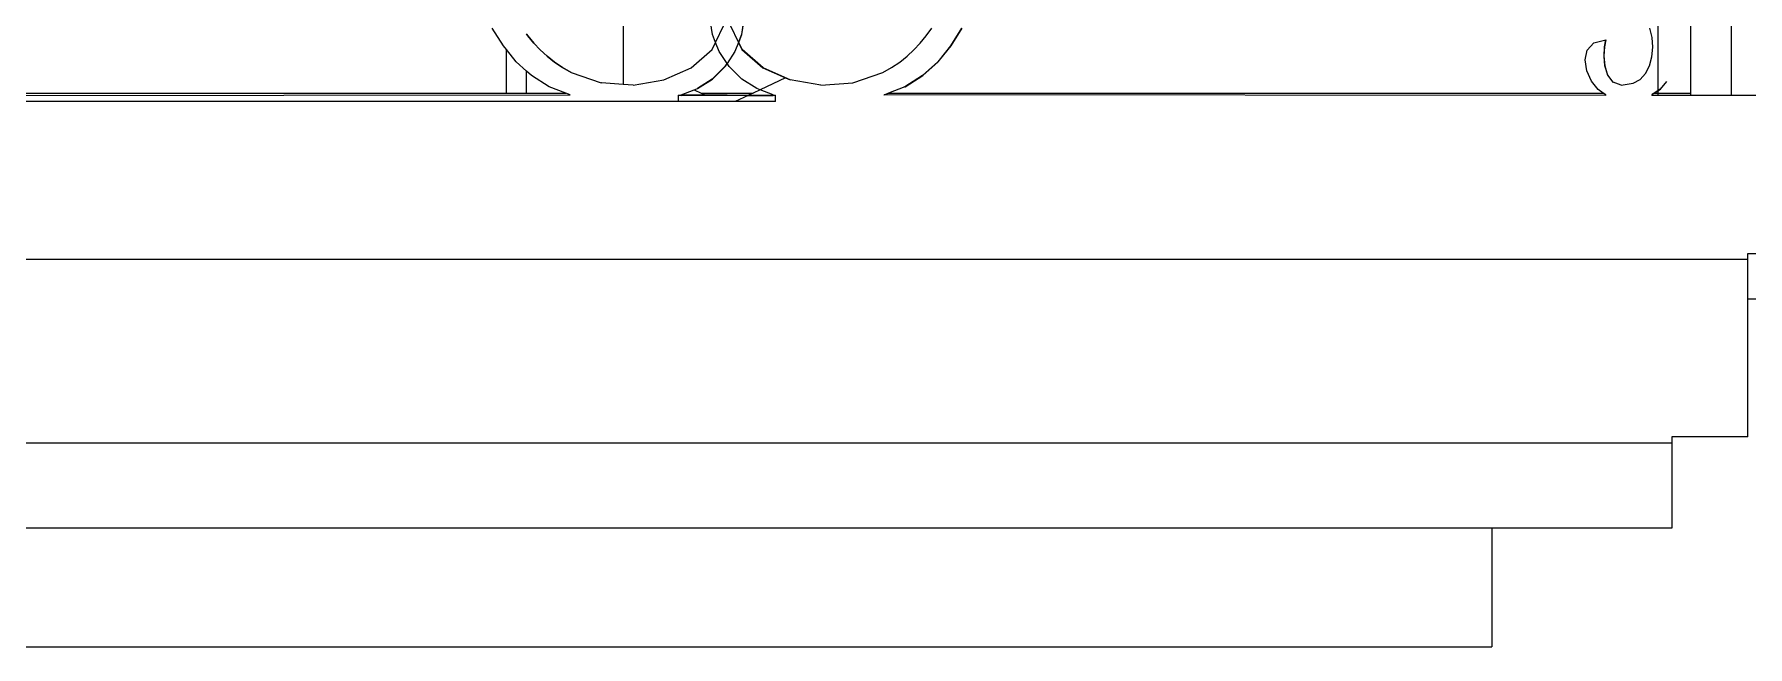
# Model space of a CAD drawing. Header units: inches. Extents: x 1397 to 20304, y -27267 to -746.
# Drawn here: x 3456.62 to 3499.94, y -9132.96 to -9117.46 of the extents above; entities that cross this region are included whole.
import ezdxf

# ---------------------------------------------------------------- set-up
doc = ezdxf.new("R2010")
doc.units = ezdxf.units.IN
doc.header["$LTSCALE"] = 17
doc.header["$MEASUREMENT"] = 0
doc.layers.add('OUTLINE', color=1, linetype='Continuous', lineweight=25)
pattern_1 = [(0, (1566.02, -5796.163), (25.5, 12), [6, -5, 7, -3, 9, -4]), (0, (1572.02, -5795.663), (25.5, 12), [5, -19, 4, -6]), (0, (1584.02, -5796.913), (25.5, 12), [3, -31]), (90, (1566.0205, -5796.163), (-8.5, 12), [11.5, -36.5]), (90, (1572.0205, -5796.163), (-8.5, 12), [11.25, -36.75]), (90, (1577.0205, -5796.163), (-8.5, 12), [10.5, -37.5]), (90, (1584.0205, -5796.913), (-8.5, 12), [11.5, -36.5]), (90, (1587.0205, -5796.913), (-8.5, 12), [11.5, -36.5]), (90, (1596.0205, -5796.163), (-8.5, 12), [11, -37])]

# ---------------------------------------------------------------- blocks, each defined once
blk = doc.blocks.new('fddd')
for p, q in [((-401.299, -3293.975), (-401.299, -3264.98)), ((-400.474, -3293.975), (-400.474, -3264.98)), ((-427.464, -3291.653), (-427.464, -3293.692)), ((-425.211, -3292.43), (-425.282, -3291.954)), ((-424.401, -3291.954), (-424.472, -3292.43)), ((-424.467, -3292.43), (-424.396, -3291.954)), ((-430.497, -3292.715), (-430.776, -3292.273)), ((-429.874, -3292.465), (-429.913, -3292.413)), ((-429.913, -3292.42), (-429.879, -3292.465)), ((-429.879, -3292.465), (-429.728, -3292.647)), ((-429.874, -3292.465), (-429.879, -3292.465)), ((-429.723, -3292.647), (-429.874, -3292.465)), ((-425.131, -3292.634), (-425.211, -3292.43)), ((-425.131, -3292.634), (-424.918, -3292.196)), ((-424.765, -3292.196), (-424.551, -3292.634)), ((-424.472, -3292.43), (-424.549, -3292.628)), ((-424.547, -3292.634), (-424.467, -3292.43)), ((-424.467, -3292.43), (-424.472, -3292.43)), ((-419.955, -3292.647), (-419.803, -3292.465)), ((-419.803, -3292.465), (-419.66, -3292.274)), ((-418.906, -3292.273), (-419.186, -3292.715)), ((-419.181, -3292.715), (-418.901, -3292.273)), ((-402.926, -3292.644), (-402.624, -3292.565)), ((-402.625, -3292.566), (-402.658, -3292.742)), ((-402.654, -3292.742), (-402.619, -3292.565)), ((-402.619, -3292.565), (-402.625, -3292.566)), ((-402.624, -3292.565), (-402.625, -3292.566)), ((-402.624, -3292.565), (-402.619, -3292.565)), ((-401.449, -3292.506), (-401.508, -3292.274)), ((-401.432, -3292.751), (-401.449, -3292.506)), ((-430.42, -3292.81), (-430.497, -3292.715)), ((-430.42, -3293.913), (-430.42, -3292.81)), ((-430.171, -3293.119), (-430.42, -3292.81)), ((-429.723, -3292.647), (-429.728, -3292.647)), ((-429.728, -3292.647), (-429.566, -3292.819)), ((-429.562, -3292.819), (-429.723, -3292.647)), ((-429.562, -3292.819), (-429.566, -3292.819)), ((-429.566, -3292.819), (-429.393, -3292.982)), ((-429.389, -3292.982), (-429.562, -3292.819)), ((-429.389, -3292.982), (-429.393, -3292.982)), ((-429.393, -3292.982), (-429.206, -3293.132)), ((-429.202, -3293.132), (-429.389, -3292.982)), ((-425.747, -3293.277), (-425.218, -3292.811)), ((-425.218, -3292.811), (-425.131, -3292.634)), ((-425.041, -3292.863), (-425.131, -3292.634)), ((-424.841, -3293.163), (-425.041, -3292.863)), ((-424.641, -3292.863), (-424.841, -3293.163)), ((-424.551, -3292.634), (-424.641, -3292.863)), ((-424.549, -3292.628), (-424.551, -3292.634)), ((-424.551, -3292.634), (-424.549, -3292.639)), ((-424.547, -3292.634), (-424.549, -3292.628)), ((-424.549, -3292.639), (-424.547, -3292.634)), ((-424.549, -3292.639), (-424.465, -3292.811)), ((-424.46, -3292.811), (-424.547, -3292.634)), ((-424.465, -3292.811), (-423.936, -3293.277)), ((-424.465, -3292.811), (-424.46, -3292.811)), ((-423.931, -3293.277), (-424.46, -3292.811)), ((-420.476, -3293.132), (-420.289, -3292.982)), ((-420.289, -3292.982), (-420.116, -3292.819)), ((-420.116, -3292.819), (-419.955, -3292.647)), ((-419.186, -3292.715), (-419.511, -3293.119)), ((-419.507, -3293.119), (-419.181, -3292.715)), ((-419.186, -3292.715), (-419.181, -3292.715)), ((-403.142, -3293.073), (-403.091, -3292.826)), ((-403.091, -3292.826), (-402.926, -3292.644)), ((-402.658, -3292.742), (-402.671, -3292.975)), ((-402.671, -3292.975), (-402.648, -3293.226)), ((-402.671, -3292.975), (-402.666, -3292.975)), ((-402.666, -3292.975), (-402.654, -3292.742)), ((-402.643, -3293.226), (-402.666, -3292.975)), ((-402.658, -3292.742), (-402.654, -3292.742)), ((-401.518, -3293.221), (-401.455, -3292.994)), ((-401.455, -3292.994), (-401.432, -3292.751)), ((-429.913, -3293.356), (-430.171, -3293.119)), ((-429.913, -3293.913), (-429.913, -3293.356)), ((-429.788, -3293.471), (-429.913, -3293.356)), ((-429.337, -3293.754), (-429.788, -3293.471)), ((-429.202, -3293.132), (-429.206, -3293.132)), ((-429.206, -3293.132), (-429.004, -3293.27)), ((-428.999, -3293.27), (-429.202, -3293.132)), ((-428.999, -3293.27), (-429.004, -3293.27)), ((-429.004, -3293.27), (-428.783, -3293.394)), ((-428.778, -3293.394), (-428.999, -3293.27)), ((-428.778, -3293.394), (-428.783, -3293.394)), ((-428.778, -3293.394), (-428.022, -3293.652)), ((-426.436, -3293.581), (-425.747, -3293.277)), ((-424.894, -3293.242), (-425.216, -3293.557)), ((-425.211, -3293.557), (-424.889, -3293.242)), ((-424.841, -3293.163), (-424.894, -3293.242)), ((-424.889, -3293.242), (-424.894, -3293.242)), ((-424.889, -3293.242), (-424.839, -3293.167)), ((-424.839, -3293.167), (-424.841, -3293.163)), ((-424.788, -3293.242), (-424.839, -3293.167)), ((-424.467, -3293.557), (-424.788, -3293.242)), ((-423.936, -3293.277), (-423.931, -3293.277)), ((-423.936, -3293.277), (-423.366, -3293.528)), ((-423.242, -3293.581), (-423.931, -3293.277)), ((-421.661, -3293.652), (-420.9, -3293.394)), ((-420.9, -3293.394), (-420.679, -3293.27)), ((-420.679, -3293.27), (-420.476, -3293.132)), ((-419.895, -3293.471), (-420.346, -3293.754)), ((-420.341, -3293.754), (-419.89, -3293.471)), ((-419.511, -3293.119), (-419.895, -3293.471)), ((-419.895, -3293.471), (-419.89, -3293.471)), ((-419.89, -3293.471), (-419.507, -3293.119)), ((-419.511, -3293.119), (-419.507, -3293.119)), ((-403.099, -3293.347), (-403.142, -3293.073)), ((-402.984, -3293.61), (-403.099, -3293.347)), ((-402.648, -3293.226), (-402.643, -3293.226)), ((-402.648, -3293.226), (-402.576, -3293.458)), ((-402.571, -3293.458), (-402.643, -3293.226)), ((-402.576, -3293.458), (-402.571, -3293.458)), ((-402.576, -3293.458), (-402.442, -3293.633)), ((-402.437, -3293.633), (-402.571, -3293.458)), ((-401.757, -3293.571), (-401.619, -3293.418)), ((-401.619, -3293.418), (-401.518, -3293.221)), ((-446.991, -3293.913), (-430.42, -3293.913)), ((-430.42, -3293.913), (-429.913, -3293.913)), ((-429.913, -3293.913), (-428.917, -3293.913)), ((-428.917, -3293.913), (-429.337, -3293.754)), ((-428.807, -3293.954), (-428.917, -3293.913)), ((-428.017, -3293.652), (-428.022, -3293.652)), ((-427.464, -3293.692), (-428.017, -3293.652)), ((-427.217, -3293.71), (-427.464, -3293.692)), ((-427.217, -3293.71), (-426.436, -3293.581)), ((-426, -3293.954), (-425.895, -3293.913)), ((-425.895, -3293.913), (-425.89, -3293.913)), ((-425.89, -3293.913), (-425.672, -3293.829)), ((-425.672, -3293.829), (-425.67, -3293.83)), ((-425.67, -3293.83), (-425.591, -3293.798)), ((-425.67, -3293.83), (-425.494, -3293.913)), ((-425.216, -3293.557), (-425.591, -3293.798)), ((-425.586, -3293.798), (-425.591, -3293.798)), ((-425.586, -3293.798), (-425.211, -3293.557)), ((-425.494, -3293.913), (-424.184, -3293.913)), ((-425.494, -3293.913), (-425.377, -3293.967)), ((-425.211, -3293.557), (-425.216, -3293.557)), ((-424.091, -3293.798), (-424.467, -3293.557)), ((-424.184, -3293.913), (-424.3, -3293.967)), ((-424.007, -3293.83), (-424.184, -3293.913)), ((-424.007, -3293.83), (-424.091, -3293.798)), ((-423.366, -3293.528), (-424.007, -3293.83)), ((-423.677, -3293.954), (-424.007, -3293.83)), ((-423.366, -3293.528), (-423.247, -3293.581)), ((-423.247, -3293.581), (-423.242, -3293.581)), ((-422.466, -3293.71), (-423.242, -3293.581)), ((-422.466, -3293.71), (-421.661, -3293.652)), ((-420.87, -3293.954), (-420.765, -3293.913)), ((-420.765, -3293.913), (-420.76, -3293.913)), ((-420.346, -3293.754), (-420.76, -3293.913)), ((-420.76, -3293.913), (-402.687, -3293.913)), ((-420.346, -3293.754), (-420.341, -3293.754)), ((-402.819, -3293.825), (-402.984, -3293.61)), ((-402.687, -3293.913), (-402.819, -3293.825)), ((-402.624, -3293.954), (-402.687, -3293.913)), ((-402.442, -3293.633), (-402.437, -3293.633)), ((-402.231, -3293.714), (-402.437, -3293.633)), ((-402.231, -3293.714), (-401.93, -3293.664)), ((-401.93, -3293.664), (-401.757, -3293.571)), ((-401.401, -3293.913), (-401.434, -3293.933)), ((-401.429, -3293.933), (-401.397, -3293.913)), ((-401.244, -3293.812), (-401.401, -3293.913)), ((-401.401, -3293.913), (-401.397, -3293.913)), ((-401.397, -3293.913), (-401.239, -3293.812)), ((-401.397, -3293.913), (-400.474, -3293.913)), ((-401.086, -3293.623), (-401.244, -3293.812)), ((-401.244, -3293.812), (-401.239, -3293.812)), ((-401.239, -3293.812), (-401.081, -3293.623)), ((-426.08, -3294.125), (-460.3, -3294.125)), ((-447.053, -3293.975), (-428.807, -3293.954)), ((-426.08, -3293.964), (-426.08, -3294.125)), ((-426.08, -3293.964), (-426.005, -3293.965)), ((-424.635, -3294.125), (-426.08, -3294.125)), ((-426, -3293.954), (-426.005, -3293.954)), ((-426.005, -3293.954), (-426.005, -3293.965)), ((-426.005, -3293.965), (-426.005, -3293.975)), ((-426, -3293.965), (-426.005, -3293.965)), ((-426.005, -3293.975), (-424.841, -3293.97)), ((-426, -3293.965), (-426, -3293.954)), ((-425.377, -3293.967), (-426, -3293.965)), ((-424.841, -3293.97), (-425.377, -3293.967)), ((-424.839, -3293.97), (-424.841, -3293.97)), ((-424.839, -3293.97), (-424.3, -3293.967)), ((-424.839, -3293.97), (-424.31, -3293.972)), ((-424.31, -3293.972), (-424.635, -3294.125)), ((-423.612, -3294.125), (-424.635, -3294.125)), ((-424.3, -3293.967), (-424.31, -3293.972)), ((-424.31, -3293.972), (-423.677, -3293.975)), ((-424.3, -3293.967), (-423.677, -3293.965)), ((-423.677, -3293.965), (-423.677, -3293.954)), ((-423.677, -3293.965), (-423.612, -3293.964)), ((-423.677, -3293.975), (-423.677, -3293.965)), ((-423.612, -3294.125), (-423.612, -3293.964)), ((-420.875, -3293.954), (-420.87, -3293.954)), ((-402.624, -3293.975), (-420.87, -3293.954)), ((-402.624, -3293.975), (-402.624, -3293.954)), ((-402.624, -3293.975), (-402.619, -3293.975)), ((-401.434, -3293.933), (-401.459, -3293.975)), ((-401.459, -3293.975), (-401.454, -3293.975)), ((-401.454, -3293.975), (-401.429, -3293.933)), ((-397.474, -3293.975), (-401.454, -3293.975)), ((-401.434, -3293.933), (-401.429, -3293.933)), ((-399.033, -3298.125), (-539.917, -3298.125)), ((-399.033, -3297.975), (-397.474, -3297.975)), ((-399.033, -3298.975), (-399.033, -3297.975)), ((-399.033, -3302.61), (-399.033, -3298.975)), ((-443.96, -3302.76), (-400.953, -3302.76)), ((-400.953, -3302.61), (-400.953, -3304.923)), ((-399.033, -3302.61), (-400.953, -3302.61)), ((-400.953, -3304.923), (-443.96, -3304.923)), ((-405.5, -3304.923), (-405.5, -3307.923)), ((-535.252, -3307.923), (-405.5, -3307.923))]:
    blk.add_line(p, q)

msp = doc.modelspace()

# ---------------------------------------------------------------- hatches: boundary and pattern name
at = {"layer": 'OUTLINE'}
h = msp.add_hatch(dxfattribs=at)
h.set_pattern_fill('AR-RSHKE', color=8)
h.set_pattern_definition(pattern_1)
h.paths.add_polyline_path([(3665.02, -9107.163), (3498.503, -9107.163), (3498.503, -9119.012), (3501.503, -9119.012), (3665.02, -9119.148)])
h = msp.add_hatch(dxfattribs=at)
h.set_pattern_fill('AR-RSHKE', color=8)
h.set_pattern_definition(pattern_1)
h.paths.add_polyline_path([(3665.02, -9119.163), (3501.503, -9119.163), (3501.503, -9123.012), (3499.945, -9123.012), (3499.945, -9124.163), (3665.02, -9124.163)])

# ---------------------------------------------------------------- linework, layer by layer
for p, q in [((3475.365, -9119.163), (3472.898, -9119.163)), ((3683.02, -9124.163), (3499.945, -9124.163))]:
    msp.add_line(p, q, dxfattribs=at)

# ---------------------------------------------------------------- block references
msp.add_blockref('fddd', (3898.978, -5825.038), dxfattribs=at)

doc.saveas('drawing.dxf')
